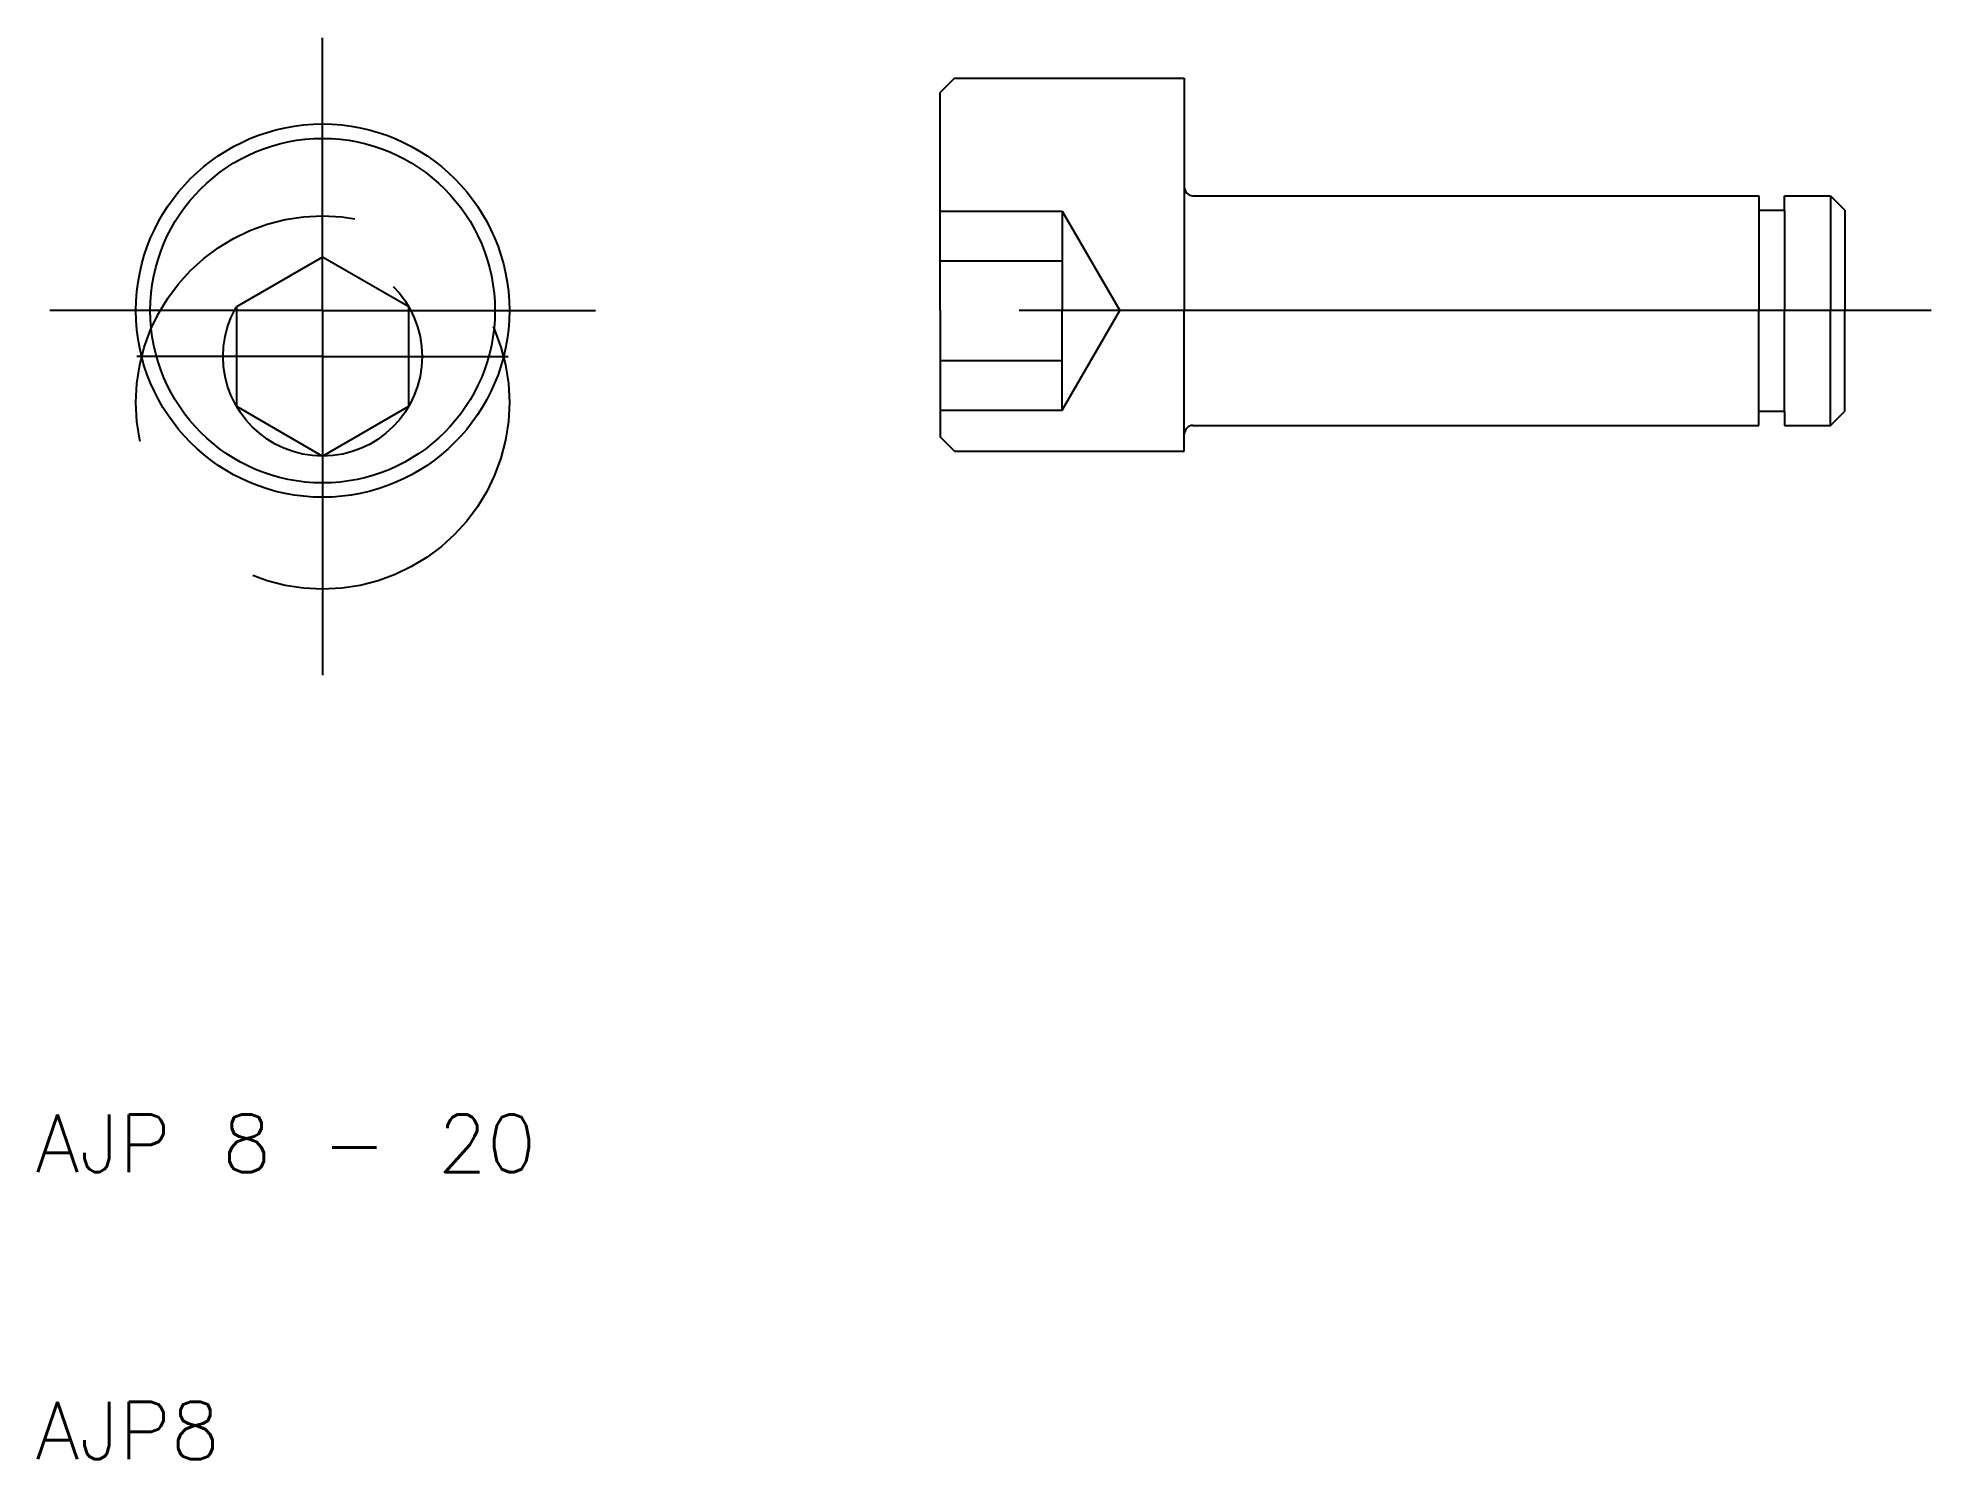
# Model space of a CAD drawing. Extents: x 10.1 to 76, y 10 to 59.5.
import ezdxf

# ---------------------------------------------------------------- set-up
doc = ezdxf.new("R2010")
doc.units = 0
doc.linetypes.add('CENTER', pattern=[50.8, 31.75, -6.35, 6.35, -6.35])
doc.linetypes.add('DASHED', pattern=[19.05, 12.7, -6.35])
doc.layers.get('0').update_dxf_attribs({"linetype": 'CONTINUOUS'})
doc.layers.add('CENTER', color=1, linetype='CENTER')
doc.styles.get("Standard").update_dxf_attribs({"font": 'txt.shx'})

msp = doc.modelspace()

# ---------------------------------------------------------------- linework, layer by layer
for p, q in [((42, 58.1), (41.5, 57.6)), ((42, 58.1), (50, 58.1)), ((50, 58.1), (50, 54.3)), ((41.5, 50), (41.5, 57.6)), ((50, 54.3), (50, 50)), ((50.3, 54), (70, 54)), ((70, 54), (70, 53.5)), ((70, 53.5), (70, 50)), ((70, 53.5), (70.9, 53.5)), ((70.9, 54), (72.5, 54)), ((70.9, 53.5), (70.9, 54)), ((70.9, 53.5), (70.9, 50)), ((72.5, 54), (72.5, 50)), ((72.5, 54), (73, 53.5)), ((73, 53.5), (73, 50)), ((20, 51.864), (17, 50.132)), ((23, 50.132), (20, 51.864)), ((17, 50.132), (17, 46.668)), ((23, 46.668), (23, 50.132)), ((41.5, 50), (41.5, 45.6)), ((50, 45.7), (50, 50)), ((70, 46.5), (70, 50)), ((70.9, 46.5), (70.9, 50)), ((72.5, 46), (72.5, 50)), ((73, 46.5), (73, 50)), ((17, 46.668), (20, 44.936)), ((20, 44.936), (23, 46.668)), ((70, 46), (70, 46.5)), ((70, 46.5), (70.9, 46.5)), ((70.9, 46.5), (70.9, 46)), ((72.5, 46), (73, 46.5)), ((42, 45.1), (41.5, 45.6)), ((50, 45.1), (50, 45.7)), ((50.3, 46), (70, 46)), ((70.9, 46), (72.5, 46)), ((42, 45.1), (50, 45.1))]:
    msp.add_line(p, q)
at = {"color": 3, "linetype": 'DASHED'}
for p, q in [((41.5, 53.464), (45.75, 53.464)), ((45.75, 53.464), (47.75, 50)), ((45.75, 53.464), (45.75, 50)), ((41.5, 51.732), (45.75, 51.732)), ((45.75, 46.536), (47.75, 50)), ((45.75, 46.536), (45.75, 50)), ((41.5, 48.268), (45.75, 48.268)), ((41.5, 46.536), (45.75, 46.536))]:
    msp.add_line(p, q, dxfattribs=at)
for radius in [6.5, 6]:
    msp.add_circle((20, 50), radius)
for centre, radius in [((20, 46.8), 6.5), ((20, 48.4), 3.464)]:
    msp.add_circle(centre, radius, dxfattribs=at)
for centre, start, end in [((50.3, 54.3), 180, 270), ((50.3, 45.7), 90, 180)]:
    msp.add_arc(centre, 0.3, start, end)
at = {"layer": 'CENTER'}
for p, q in [((20, 50), (20, 59.5)), ((20, 50), (10.5, 50)), ((20, 50), (20, 37.3)), ((20, 50), (29.5, 50)), ((76, 50), (38.5, 50)), ((20, 48.4), (13.536, 48.4)), ((20, 48.4), (26.464, 48.4))]:
    msp.add_line(p, q, dxfattribs=at)

# ---------------------------------------------------------------- texts
for s, p in [('AJP 8 - 20', (10, 20)), ('AJP8', (10, 10))]:
    msp.add_text(s, height=2).set_placement(p)

doc.saveas('drawing.dxf')
